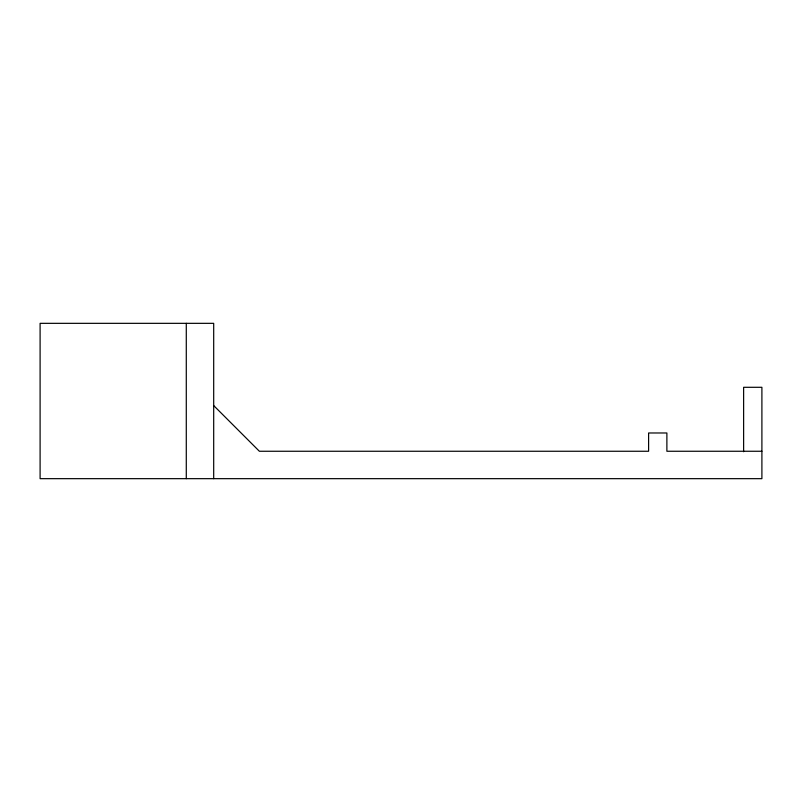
<?xml version="1.0" encoding="UTF-8"?>
<svg xmlns="http://www.w3.org/2000/svg" width="802" height="802" viewBox="0 0 802 802"><rect width="100%" height="100%" fill="white"/><g stroke="black" fill="none" stroke-linecap="round" stroke-linejoin="round"><path stroke-width="1.2" d="M761.9 451.255L666.883 451.255L666.883 432.98L648.607 432.98L648.607 451.255L259.377 451.255L213.693 405.571M743.624 451.716L743.624 387.296L761.9 387.296L761.9 478.664L40.1 478.664L40.1 323.336L213.693 323.336L213.693 478.664M186.285 323.336L186.285 478.664"/></g></svg>
